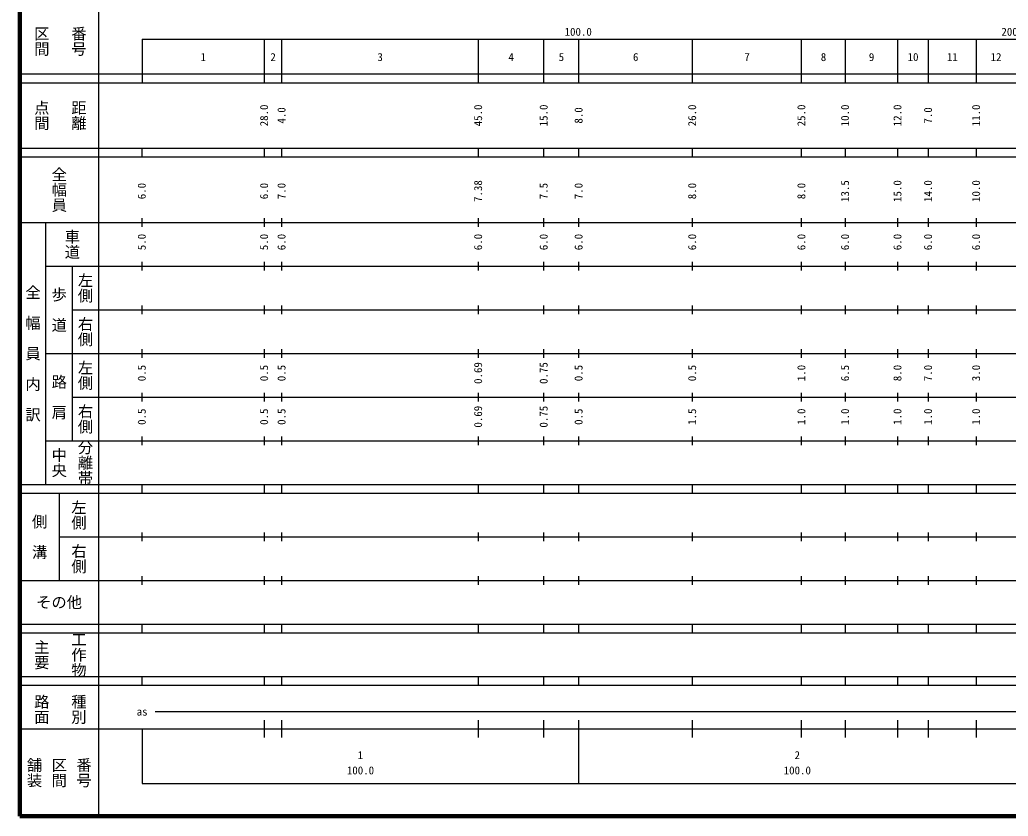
# Model space of a CAD drawing. Units: millimetres on the paper, enlarged 1000 times. Extents: x 40000 to 680000, y 20000 to 380000.
# Drawn here: x 40000 to 266289, y 20000 to 202409 of the extents above; entities that cross this region are included whole.
import ezdxf
from ezdxf.enums import TextEntityAlignment as Align

# ---------------------------------------------------------------- set-up
doc = ezdxf.new("R2010")
doc.units = ezdxf.units.MM
doc.header["$LTSCALE"] = 1000
doc.layers.add('M-TTL', color=2, linetype='Continuous', lineweight=140)
doc.layers.add('M-TTL-BAND', color=7, linetype='Continuous', lineweight=25)
doc.styles.add('@ＭＳ ゴシック', font='')
doc.styles.add('ＭＳ ゴシック', font='')
doc.styles.get('@ＭＳ ゴシック').set_extended_font_data('@MS Gothic')
doc.styles.get('ＭＳ ゴシック').set_extended_font_data('MS Gothic')

msp = doc.modelspace()

# ---------------------------------------------------------------- linework, layer by layer
at = {"layer": 'M-TTL'}
for p, q in [((40000, 380000), (40000, 20000)), ((40000, 20000), (680000, 20000))]:
    msp.add_line(p, q, dxfattribs=at)
at = {"layer": 'M-TTL-BAND'}
for p, q in [((58000, 370000), (58000, 20000)), ((68000, 198000), (579000, 198000)), ((68000, 198000), (68000, 188000)), ((96000, 188000), (96000, 198000)), ((100000, 188000), (100000, 198000)), ((145000, 188000), (145000, 198000)), ((160000, 188000), (160000, 198000)), ((168000, 188000), (168000, 198000)), ((194000, 188000), (194000, 198000)), ((219000, 188000), (219000, 198000)), ((229000, 188000), (229000, 198000)), ((241000, 188000), (241000, 198000)), ((248000, 188000), (248000, 198000)), ((259000, 188000), (259000, 198000)), ((40000, 190000), (579000, 190000)), ((40000, 188000), (579000, 188000)), ((40000, 173000), (579000, 173000)), ((68000, 171000), (68000, 173000)), ((96000, 171000), (96000, 173000)), ((100000, 171000), (100000, 173000)), ((145000, 171000), (145000, 173000)), ((160000, 171000), (160000, 173000)), ((168000, 171000), (168000, 173000)), ((194000, 171000), (194000, 173000)), ((219000, 171000), (219000, 173000)), ((229000, 171000), (229000, 173000)), ((241000, 171000), (241000, 173000)), ((248000, 171000), (248000, 173000)), ((259000, 171000), (259000, 173000)), ((40000, 171000), (579000, 171000)), ((68000, 155000), (68000, 157000)), ((96000, 155000), (96000, 157000)), ((100000, 155000), (100000, 157000)), ((145000, 155000), (145000, 157000)), ((160000, 155000), (160000, 157000)), ((168000, 155000), (168000, 157000)), ((194000, 155000), (194000, 157000)), ((219000, 155000), (219000, 157000)), ((229000, 155000), (229000, 157000)), ((241000, 155000), (241000, 157000)), ((248000, 155000), (248000, 157000)), ((259000, 155000), (259000, 157000)), ((40000, 156000), (579000, 156000)), ((46000, 96000), (46000, 156000)), ((46000, 146000), (579000, 146000)), ((52000, 146000), (52000, 106000)), ((68000, 145000), (68000, 147000)), ((96000, 145000), (96000, 147000)), ((100000, 145000), (100000, 147000)), ((145000, 145000), (145000, 147000)), ((160000, 145000), (160000, 147000)), ((168000, 145000), (168000, 147000)), ((194000, 145000), (194000, 147000)), ((219000, 145000), (219000, 147000)), ((229000, 145000), (229000, 147000)), ((241000, 145000), (241000, 147000)), ((248000, 145000), (248000, 147000)), ((259000, 145000), (259000, 147000)), ((52000, 136000), (579000, 136000)), ((68000, 135000), (68000, 137000)), ((96000, 135000), (96000, 137000)), ((100000, 135000), (100000, 137000)), ((145000, 135000), (145000, 137000)), ((160000, 135000), (160000, 137000)), ((168000, 135000), (168000, 137000)), ((194000, 135000), (194000, 137000)), ((219000, 135000), (219000, 137000)), ((229000, 135000), (229000, 137000)), ((241000, 135000), (241000, 137000)), ((248000, 135000), (248000, 137000)), ((259000, 135000), (259000, 137000)), ((68000, 125000), (68000, 127000)), ((96000, 125000), (96000, 127000)), ((100000, 125000), (100000, 127000)), ((145000, 125000), (145000, 127000)), ((160000, 125000), (160000, 127000)), ((168000, 125000), (168000, 127000)), ((194000, 125000), (194000, 127000)), ((219000, 125000), (219000, 127000)), ((229000, 125000), (229000, 127000)), ((241000, 125000), (241000, 127000)), ((248000, 125000), (248000, 127000)), ((259000, 125000), (259000, 127000)), ((46000, 126000), (579000, 126000)), ((52000, 116000), (579000, 116000)), ((68000, 115000), (68000, 117000)), ((96000, 115000), (96000, 117000)), ((100000, 115000), (100000, 117000)), ((145000, 115000), (145000, 117000)), ((160000, 115000), (160000, 117000)), ((168000, 115000), (168000, 117000)), ((194000, 115000), (194000, 117000)), ((219000, 115000), (219000, 117000)), ((229000, 115000), (229000, 117000)), ((241000, 115000), (241000, 117000)), ((248000, 115000), (248000, 117000)), ((259000, 115000), (259000, 117000)), ((68000, 105000), (68000, 107000)), ((96000, 105000), (96000, 107000)), ((100000, 105000), (100000, 107000)), ((145000, 105000), (145000, 107000)), ((160000, 105000), (160000, 107000)), ((168000, 105000), (168000, 107000)), ((194000, 105000), (194000, 107000)), ((219000, 105000), (219000, 107000)), ((229000, 105000), (229000, 107000)), ((241000, 105000), (241000, 107000)), ((248000, 105000), (248000, 107000)), ((259000, 105000), (259000, 107000)), ((46000, 106000), (579000, 106000)), ((40000, 96000), (579000, 96000)), ((68000, 94000), (68000, 96000)), ((96000, 94000), (96000, 96000)), ((100000, 94000), (100000, 96000)), ((145000, 94000), (145000, 96000)), ((160000, 94000), (160000, 96000)), ((168000, 94000), (168000, 96000)), ((194000, 94000), (194000, 96000)), ((219000, 94000), (219000, 96000)), ((229000, 94000), (229000, 96000)), ((241000, 94000), (241000, 96000)), ((248000, 94000), (248000, 96000)), ((259000, 94000), (259000, 96000)), ((40000, 94000), (579000, 94000)), ((49000, 94000), (49000, 74000)), ((49000, 84000), (579000, 84000)), ((68000, 83000), (68000, 85000)), ((96000, 83000), (96000, 85000)), ((100000, 83000), (100000, 85000)), ((145000, 83000), (145000, 85000)), ((160000, 83000), (160000, 85000)), ((168000, 83000), (168000, 85000)), ((194000, 83000), (194000, 85000)), ((219000, 83000), (219000, 85000)), ((229000, 83000), (229000, 85000)), ((241000, 83000), (241000, 85000)), ((248000, 83000), (248000, 85000)), ((259000, 83000), (259000, 85000)), ((68000, 73000), (68000, 75000)), ((96000, 73000), (96000, 75000)), ((100000, 73000), (100000, 75000)), ((145000, 73000), (145000, 75000)), ((160000, 73000), (160000, 75000)), ((168000, 73000), (168000, 75000)), ((194000, 73000), (194000, 75000)), ((219000, 73000), (219000, 75000)), ((229000, 73000), (229000, 75000)), ((241000, 73000), (241000, 75000)), ((248000, 73000), (248000, 75000)), ((259000, 73000), (259000, 75000)), ((40000, 74000), (579000, 74000)), ((40000, 64000), (579000, 64000)), ((68000, 62000), (68000, 64000)), ((96000, 62000), (96000, 64000)), ((100000, 62000), (100000, 64000)), ((145000, 62000), (145000, 64000)), ((160000, 62000), (160000, 64000)), ((168000, 62000), (168000, 64000)), ((194000, 62000), (194000, 64000)), ((219000, 62000), (219000, 64000)), ((229000, 62000), (229000, 64000)), ((241000, 62000), (241000, 64000)), ((248000, 62000), (248000, 64000)), ((259000, 62000), (259000, 64000)), ((40000, 62000), (579000, 62000)), ((40000, 52000), (579000, 52000)), ((40000, 50000), (579000, 50000)), ((68000, 50000), (68000, 52000)), ((96000, 50000), (96000, 52000)), ((100000, 50000), (100000, 52000)), ((145000, 50000), (145000, 52000)), ((160000, 50000), (160000, 52000)), ((168000, 50000), (168000, 52000)), ((194000, 50000), (194000, 52000)), ((219000, 50000), (219000, 52000)), ((229000, 50000), (229000, 52000)), ((241000, 50000), (241000, 52000)), ((248000, 50000), (248000, 52000)), ((259000, 50000), (259000, 52000)), ((71000, 44000), (565000, 44000)), ((96000, 38000), (96000, 42000)), ((100000, 38000), (100000, 42000)), ((145000, 38000), (145000, 42000)), ((160000, 38000), (160000, 42000)), ((168000, 27500), (168000, 42000)), ((194000, 38000), (194000, 42000)), ((219000, 38000), (219000, 42000)), ((229000, 38000), (229000, 42000)), ((241000, 38000), (241000, 42000)), ((248000, 38000), (248000, 42000)), ((259000, 38000), (259000, 42000)), ((40000, 40000), (579000, 40000)), ((68000, 40000), (68000, 27500)), ((68000, 27500), (579000, 27500))]:
    msp.add_line(p, q, dxfattribs=at)

# ---------------------------------------------------------------- texts
at = {"layer": 'M-TTL-BAND', "style": '@ＭＳ ゴシック'}
for s, p in [('区間', (45000, 197500)), ('番号', (53500, 197500)), ('点間', (45000, 180500)), ('距離', (53500, 180500)), ('全幅員', (49000, 163500)), ('車道', (52000, 151000)), ('左側', (55000, 141000)), ('全\u3000幅\u3000員\u3000内\u3000訳', (43000, 126000)), ('歩\u3000道', (49000, 136000)), ('右側', (55000, 131000)), ('左側', (55000, 121000)), ('路\u3000肩', (49000, 116000)), ('右側', (55000, 111000)), ('中央', (49000, 101000)), ('分離帯', (55000, 101000)), ('左側', (53500, 89000)), ('側\u3000溝', (44500, 84000)), ('右側', (53500, 79000)), ('工作物', (53500, 57000)), ('主要', (45000, 57000)), ('路面', (45000, 44500)), ('種別', (53500, 44500)), ('舗装', (43333, 30000)), ('区間', (49000, 30000)), ('番号', (54667, 30000))]:
    msp.add_text(s, height=2566, rotation=270, dxfattribs=at).set_placement(p, align=Align.MIDDLE_CENTER)
at = {"layer": 'M-TTL-BAND', "style": 'ＭＳ ゴシック'}
for s, p in [('100.0', (167844, 198195)), ('200.0', (267844, 198195)), ('1', (82000, 192405)), ('2', (98000, 192405)), ('3', (122500, 192405)), ('4', (152500, 192405)), ('5', (164000, 192405)), ('6', (181000, 192405)), ('7', (206500, 192405)), ('8', (224000, 192405)), ('9', (235000, 192405)), ('10', (244500, 192405)), ('11', (253500, 192405)), ('12', (263500, 192405)), ('as', (68000, 42500)), ('1', (118000, 32523)), ('2', (218000, 32523)), ('100.0', (118000, 29033)), ('100.0', (218000, 29033))]:
    msp.add_text(s, height=1833, dxfattribs=at).set_placement(p, align=Align.BOTTOM_CENTER)
for s, p in [('28.0', (97387, 180500)), ('4.0', (101387, 180500)), ('45.0', (146387, 180500)), ('15.0', (161387, 180500)), ('8.0', (169387, 180500)), ('26.0', (195387, 180500)), ('25.0', (220387, 180500)), ('10.0', (230387, 180500)), ('12.0', (242387, 180500)), ('7.0', (249387, 180500)), ('11.0', (260387, 180500)), ('7.38', (146387, 163174)), ('13.5', (230387, 163174)), ('15.0', (242387, 163174)), ('14.0', (249387, 163174)), ('10.0', (260387, 163174)), ('6.0', (69387, 163174)), ('6.0', (97387, 163174)), ('7.0', (101387, 163174)), ('7.5', (161387, 163174)), ('7.0', (169387, 163174)), ('8.0', (195387, 163174)), ('8.0', (220387, 163174)), ('5.0', (69387, 151500)), ('5.0', (97387, 151500)), ('6.0', (101387, 151500)), ('6.0', (146387, 151500)), ('6.0', (161387, 151500)), ('6.0', (169387, 151500)), ('6.0', (195387, 151500)), ('6.0', (220387, 151500)), ('6.0', (230387, 151500)), ('6.0', (242387, 151500)), ('6.0', (249387, 151500)), ('6.0', (260387, 151500)), ('0.5', (69387, 121500)), ('0.5', (97387, 121500)), ('0.5', (101387, 121500)), ('0.69', (146387, 121500)), ('0.75', (161387, 121500)), ('0.5', (169387, 121500)), ('0.5', (195387, 121500)), ('1.0', (220387, 121500)), ('6.5', (230387, 121500)), ('8.0', (242387, 121500)), ('7.0', (249387, 121500)), ('3.0', (260387, 121500)), ('0.5', (69387, 111500)), ('0.5', (97387, 111500)), ('0.5', (101387, 111500)), ('0.69', (146387, 111500)), ('0.75', (161387, 111500)), ('0.5', (169387, 111500)), ('1.5', (195387, 111500)), ('1.0', (220387, 111500)), ('1.0', (230387, 111500)), ('1.0', (242387, 111500)), ('1.0', (249387, 111500)), ('1.0', (260387, 111500))]:
    msp.add_text(s, height=1833, rotation=90, dxfattribs=at).set_placement(p, align=Align.BOTTOM_CENTER)
msp.add_text('その他', height=2566, dxfattribs=at).set_placement((49000, 69000), align=Align.MIDDLE_CENTER)

doc.saveas('drawing.dxf')
